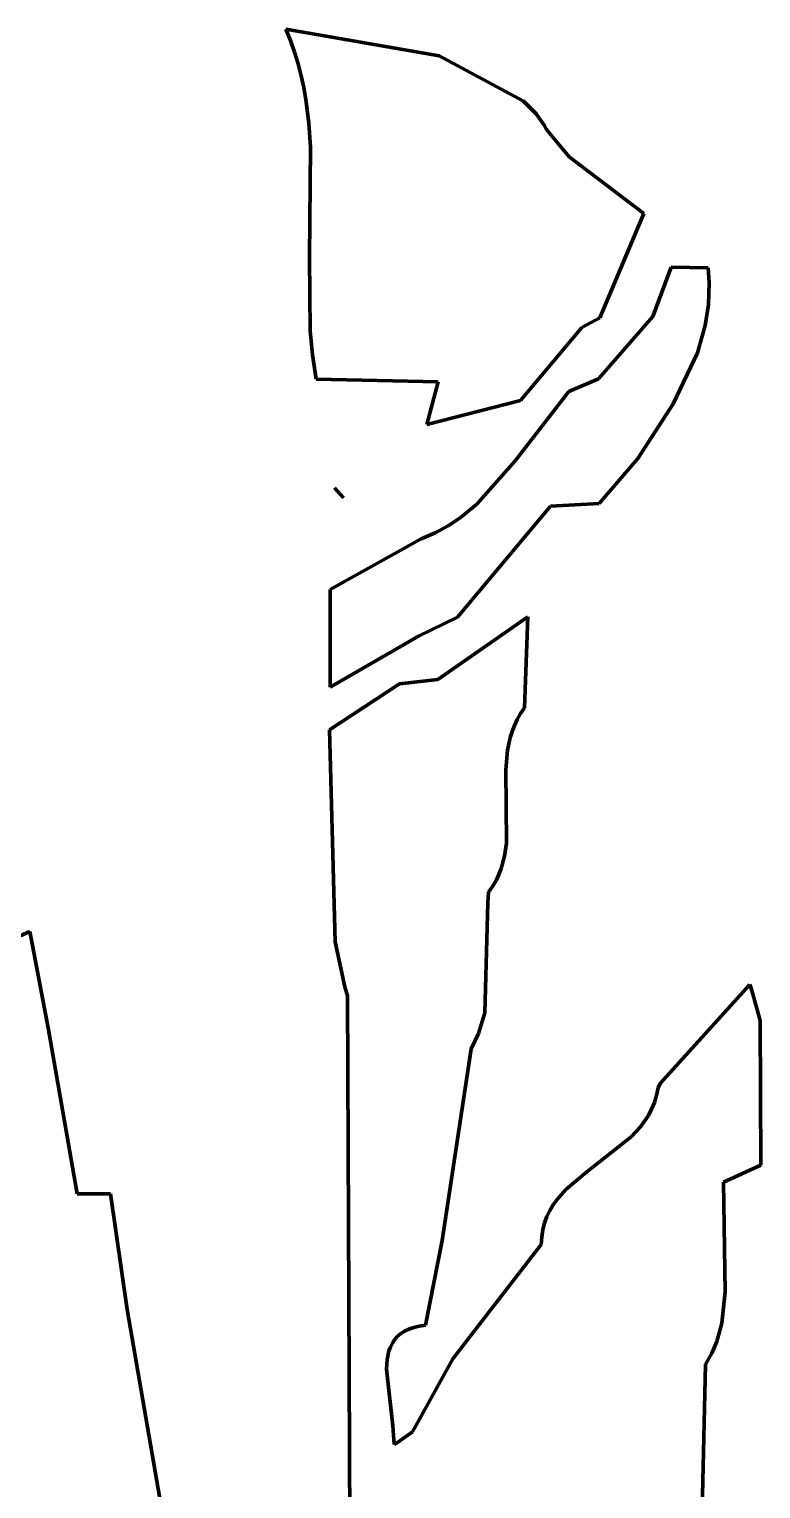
# Model space of a CAD drawing. Header units: millimetres. Extents: x 0 to 7.9, y 0 to 11.
# Drawn here: x 3.497 to 4.012, y 3.931 to 4.96 of the extents above; entities that cross this region are included whole.
import ezdxf

# ---------------------------------------------------------------- set-up
doc = ezdxf.new("R2010")
doc.units = ezdxf.units.MM
doc.layers.add('color#010101ff', color=7, linetype='CONTINUOUS', lineweight=100)
doc.layers.add('color#ffffffff', color=7, linetype='CONTINUOUS', lineweight=100)

msp = doc.modelspace()

# ---------------------------------------------------------------- linework, layer by layer
at = {"layer": 'color#010101ff'}
for p, q in [((3.6776, 4.9599), (3.6809, 4.9518)), ((3.7858, 4.941), (3.6776, 4.9599)), ((3.6809, 4.9518), (3.6838, 4.9436)), ((3.6838, 4.9436), (3.6864, 4.9354)), ((3.8452, 4.9091), (3.7858, 4.941)), ((3.6864, 4.9354), (3.6885, 4.9271)), ((3.6885, 4.9271), (3.6903, 4.9188)), ((3.6903, 4.9188), (3.6918, 4.9104)), ((3.6918, 4.9104), (3.6939, 4.8936)), ((3.8542, 4.9002), (3.8452, 4.9091)), ((3.8598, 4.8921), (3.8542, 4.9002)), ((3.6939, 4.8936), (3.6951, 4.8766)), ((3.8614, 4.8891), (3.8598, 4.8921)), ((3.8774, 4.87), (3.8614, 4.8891)), ((3.6951, 4.8766), (3.6942, 4.799)), ((3.93, 4.83), (3.8774, 4.87)), ((3.8989, 4.7564), (3.93, 4.83)), ((3.6942, 4.799), (3.6948, 4.7473)), ((3.9492, 4.7922), (3.9364, 4.7573)), ((3.9754, 4.7917), (3.9492, 4.7922)), ((3.9761, 4.7811), (3.9754, 4.7917)), ((3.9756, 4.7657), (3.9761, 4.7811)), ((3.9733, 4.7509), (3.9756, 4.7657)), ((3.8862, 4.7496), (3.8989, 4.7564)), ((3.9364, 4.7573), (3.8981, 4.7134)), ((3.6948, 4.7473), (3.6964, 4.7302)), ((3.843, 4.6982), (3.8862, 4.7496)), ((3.9678, 4.7318), (3.9733, 4.7509)), ((3.6964, 4.7302), (3.699, 4.7132)), ((3.9507, 4.6957), (3.9678, 4.7318)), ((3.699, 4.7132), (3.785, 4.7112)), ((3.8981, 4.7134), (3.8772, 4.7044)), ((3.785, 4.7112), (3.777, 4.6812)), ((3.8772, 4.7044), (3.8394, 4.6555)), ((3.777, 4.6812), (3.843, 4.6982)), ((3.9257, 4.6573), (3.9507, 4.6957)), ((3.8394, 4.6555), (3.8123, 4.625)), ((3.8986, 4.6256), (3.9257, 4.6573)), ((3.7119, 4.6366), (3.7157, 4.6324)), ((3.7183, 4.6295), (3.7119, 4.6366)), ((3.7157, 4.6324), (3.7183, 4.6295)), ((3.7986, 4.5454), (3.8642, 4.6236)), ((3.8123, 4.625), (3.8005, 4.6153)), ((3.8642, 4.6236), (3.8986, 4.6256)), ((3.792, 4.6097), (3.7828, 4.6048)), ((3.8005, 4.6153), (3.792, 4.6097)), ((3.773, 4.6007), (3.7089, 4.5649)), ((3.7828, 4.6048), (3.773, 4.6007)), ((3.7089, 4.5649), (3.7088, 4.4961)), ((3.7712, 4.532), (3.7986, 4.5454)), ((3.8481, 4.5457), (3.7848, 4.5015)), ((3.8459, 4.4814), (3.8481, 4.5457)), ((3.7088, 4.4961), (3.7712, 4.532)), ((3.7577, 4.4983), (3.7083, 4.4659)), ((3.7848, 4.5015), (3.7577, 4.4983)), ((3.8408, 4.4733), (3.8431, 4.4774)), ((3.8431, 4.4774), (3.8459, 4.4814)), ((3.7083, 4.4659), (3.7125, 4.3166)), ((3.8371, 4.4649), (3.8388, 4.4691)), ((3.8388, 4.4691), (3.8408, 4.4733)), ((3.8339, 4.4516), (3.8358, 4.4605)), ((3.8358, 4.4605), (3.8371, 4.4649)), ((3.8328, 4.4378), (3.8339, 4.4516)), ((3.8332, 4.3861), (3.8328, 4.4378)), ((3.8318, 4.377), (3.8332, 4.3861)), ((3.8294, 4.3682), (3.8318, 4.377)), ((3.8258, 4.3597), (3.8278, 4.3639)), ((3.8278, 4.3639), (3.8294, 4.3682)), ((3.8206, 4.3516), (3.8234, 4.3556)), ((3.8234, 4.3556), (3.8258, 4.3597)), ((3.8178, 4.2665), (3.8199, 4.344)), ((3.8199, 4.344), (3.8206, 4.3516)), ((3.4971, 4.3237), (3.4379, 4.2973)), ((3.51, 4.256), (3.4971, 4.3237)), ((3.7125, 4.3166), (3.7193, 4.2848)), ((3.7193, 4.2848), (3.7211, 4.2785)), ((4.0046, 4.2864), (3.9416, 4.2166)), ((4.0062, 4.2822), (4.0046, 4.2864)), ((4.0119, 4.261), (4.0062, 4.2822)), ((3.7211, 4.2785), (3.7232, 3.8195)), ((3.8135, 4.2518), (3.8178, 4.2665)), ((4.0124, 4.1591), (4.0119, 4.261)), ((3.5306, 4.1389), (3.51, 4.256)), ((3.8083, 4.2412), (3.8135, 4.2518)), ((3.7878, 4.1059), (3.8083, 4.2412)), ((3.9401, 4.2135), (3.939, 4.2082)), ((3.9416, 4.2166), (3.9401, 4.2135)), ((3.9355, 4.1986), (3.9332, 4.1942)), ((3.9374, 4.2033), (3.9355, 4.1986)), ((3.939, 4.2082), (3.9374, 4.2033)), ((3.9305, 4.1901), (3.9276, 4.1862)), ((3.9332, 4.1942), (3.9305, 4.1901)), ((3.9211, 4.179), (3.8899, 4.1544)), ((3.9276, 4.1862), (3.9211, 4.179)), ((3.9861, 4.1471), (4.0124, 4.1591)), ((3.8899, 4.1544), (3.8751, 4.1419)), ((3.9874, 4.0698), (3.9861, 4.1471)), ((3.5541, 4.1389), (3.5306, 4.1389)), ((3.5657, 4.0574), (3.5541, 4.1389)), ((3.8751, 4.1419), (3.8689, 4.1349)), ((3.8637, 4.1272), (3.8617, 4.1229)), ((3.8661, 4.1312), (3.8637, 4.1272)), ((3.8689, 4.1349), (3.8661, 4.1312)), ((3.86, 4.1184), (3.8588, 4.1136)), ((3.8617, 4.1229), (3.86, 4.1184)), ((3.7761, 4.0463), (3.7878, 4.1059)), ((3.858, 4.1085), (3.8577, 4.1031)), ((3.8588, 4.1136), (3.858, 4.1085)), ((3.8577, 4.1031), (3.7953, 4.0225)), ((3.985, 4.0476), (3.9874, 4.0698)), ((3.5998, 3.8616), (3.5657, 4.0574)), ((3.7643, 4.0435), (3.7678, 4.0447)), ((3.7678, 4.0447), (3.7717, 4.0457)), ((3.7717, 4.0457), (3.7761, 4.0463)), ((3.9814, 4.0348), (3.985, 4.0476)), ((3.7513, 4.0309), (3.7527, 4.0336)), ((3.7527, 4.0336), (3.7543, 4.036)), ((3.7543, 4.036), (3.7562, 4.0382)), ((3.7562, 4.0382), (3.7585, 4.0403)), ((3.7585, 4.0403), (3.7612, 4.042)), ((3.7612, 4.042), (3.7643, 4.0435)), ((3.9779, 4.0265), (3.9814, 4.0348)), ((3.749, 4.022), (3.7503, 4.0281)), ((3.7503, 4.0281), (3.7513, 4.0309)), ((3.9734, 4.0185), (3.9779, 4.0265)), ((3.7485, 4.0153), (3.749, 4.022)), ((3.7531, 3.9754), (3.7485, 4.0153)), ((3.7953, 4.0225), (3.7668, 3.9711)), ((3.9711, 3.916), (3.9734, 4.0185)), ((3.754, 3.9622), (3.7531, 3.9754)), ((3.7564, 3.9635), (3.754, 3.9622)), ((3.7668, 3.9711), (3.7564, 3.9635))]:
    msp.add_line(p, q, dxfattribs=at)
at = {"layer": 'color#ffffffff'}
for p, q in [((3.6776, 4.9599), (3.7858, 4.941)), ((3.6809, 4.9518), (3.6776, 4.9599)), ((3.6838, 4.9436), (3.6809, 4.9518)), ((3.6864, 4.9354), (3.6838, 4.9436)), ((3.7858, 4.941), (3.8452, 4.9091)), ((3.6885, 4.9271), (3.6864, 4.9354)), ((3.6903, 4.9188), (3.6885, 4.9271)), ((3.6918, 4.9104), (3.6903, 4.9188)), ((3.6939, 4.8936), (3.6918, 4.9104)), ((3.8452, 4.9091), (3.8542, 4.9002)), ((3.8542, 4.9002), (3.8598, 4.8921)), ((3.6951, 4.8766), (3.6939, 4.8936)), ((3.8598, 4.8921), (3.8614, 4.8891)), ((3.8614, 4.8891), (3.8774, 4.87)), ((3.6942, 4.799), (3.6951, 4.8766)), ((3.8774, 4.87), (3.93, 4.83)), ((3.93, 4.83), (3.8989, 4.7564)), ((3.6948, 4.7473), (3.6942, 4.799)), ((3.9364, 4.7573), (3.9492, 4.7922)), ((3.9492, 4.7922), (3.9754, 4.7917)), ((3.9754, 4.7917), (3.9761, 4.7811)), ((3.9761, 4.7811), (3.9756, 4.7657)), ((3.9756, 4.7657), (3.9733, 4.7509)), ((3.8989, 4.7564), (3.8862, 4.7496)), ((3.8981, 4.7134), (3.9364, 4.7573)), ((3.6964, 4.7302), (3.6948, 4.7473)), ((3.8862, 4.7496), (3.843, 4.6982)), ((3.9733, 4.7509), (3.9678, 4.7318)), ((3.699, 4.7132), (3.6964, 4.7302)), ((3.9678, 4.7318), (3.9507, 4.6957)), ((3.785, 4.7112), (3.699, 4.7132)), ((3.8772, 4.7044), (3.8981, 4.7134)), ((3.777, 4.6812), (3.785, 4.7112)), ((3.8394, 4.6555), (3.8772, 4.7044)), ((3.843, 4.6982), (3.777, 4.6812)), ((3.9507, 4.6957), (3.9257, 4.6573)), ((3.8123, 4.625), (3.8394, 4.6555)), ((3.9257, 4.6573), (3.8986, 4.6256)), ((3.7119, 4.6366), (3.7183, 4.6295)), ((3.7157, 4.6324), (3.7119, 4.6366)), ((3.7183, 4.6295), (3.7157, 4.6324)), ((3.8642, 4.6236), (3.7986, 4.5454)), ((3.8005, 4.6153), (3.8123, 4.625)), ((3.8986, 4.6256), (3.8642, 4.6236)), ((3.7828, 4.6048), (3.792, 4.6097)), ((3.792, 4.6097), (3.8005, 4.6153)), ((3.7089, 4.5649), (3.773, 4.6007)), ((3.773, 4.6007), (3.7828, 4.6048)), ((3.7088, 4.4961), (3.7089, 4.5649)), ((3.7986, 4.5454), (3.7712, 4.532)), ((3.7848, 4.5015), (3.8481, 4.5457)), ((3.8481, 4.5457), (3.8459, 4.4814)), ((3.7712, 4.532), (3.7088, 4.4961)), ((3.7083, 4.4659), (3.7577, 4.4983)), ((3.7577, 4.4983), (3.7848, 4.5015)), ((3.8431, 4.4774), (3.8408, 4.4733)), ((3.8459, 4.4814), (3.8431, 4.4774)), ((3.7125, 4.3166), (3.7083, 4.4659)), ((3.8388, 4.4691), (3.8371, 4.4649)), ((3.8408, 4.4733), (3.8388, 4.4691)), ((3.8358, 4.4605), (3.8339, 4.4516)), ((3.8371, 4.4649), (3.8358, 4.4605)), ((3.8339, 4.4516), (3.8328, 4.4378)), ((3.8328, 4.4378), (3.8332, 4.3861)), ((3.8332, 4.3861), (3.8318, 4.377)), ((3.8318, 4.377), (3.8294, 4.3682)), ((3.8278, 4.3639), (3.8258, 4.3597)), ((3.8294, 4.3682), (3.8278, 4.3639)), ((3.8234, 4.3556), (3.8206, 4.3516)), ((3.8258, 4.3597), (3.8234, 4.3556)), ((3.8199, 4.344), (3.8178, 4.2665)), ((3.8206, 4.3516), (3.8199, 4.344)), ((3.4379, 4.2973), (3.4971, 4.3237)), ((3.4971, 4.3237), (3.51, 4.256)), ((3.7193, 4.2848), (3.7125, 4.3166)), ((3.7211, 4.2785), (3.7193, 4.2848)), ((3.9416, 4.2166), (4.0046, 4.2864)), ((4.0046, 4.2864), (4.0062, 4.2822)), ((4.0062, 4.2822), (4.0119, 4.261)), ((3.7232, 3.8195), (3.7211, 4.2785)), ((3.8178, 4.2665), (3.8135, 4.2518)), ((4.0119, 4.261), (4.0124, 4.1591)), ((3.51, 4.256), (3.5306, 4.1389)), ((3.8135, 4.2518), (3.8083, 4.2412)), ((3.8083, 4.2412), (3.7878, 4.1059)), ((3.939, 4.2082), (3.9401, 4.2135)), ((3.9401, 4.2135), (3.9416, 4.2166)), ((3.9332, 4.1942), (3.9355, 4.1986)), ((3.9355, 4.1986), (3.9374, 4.2033)), ((3.9374, 4.2033), (3.939, 4.2082)), ((3.9276, 4.1862), (3.9305, 4.1901)), ((3.9305, 4.1901), (3.9332, 4.1942)), ((3.8899, 4.1544), (3.9211, 4.179)), ((3.9211, 4.179), (3.9276, 4.1862)), ((4.0124, 4.1591), (3.9861, 4.1471)), ((3.8751, 4.1419), (3.8899, 4.1544)), ((3.9861, 4.1471), (3.9874, 4.0698)), ((3.5306, 4.1389), (3.5541, 4.1389)), ((3.5541, 4.1389), (3.5657, 4.0574)), ((3.8689, 4.1349), (3.8751, 4.1419)), ((3.8617, 4.1229), (3.8637, 4.1272)), ((3.8637, 4.1272), (3.8661, 4.1312)), ((3.8661, 4.1312), (3.8689, 4.1349)), ((3.8588, 4.1136), (3.86, 4.1184)), ((3.86, 4.1184), (3.8617, 4.1229)), ((3.7878, 4.1059), (3.7761, 4.0463)), ((3.8577, 4.1031), (3.858, 4.1085)), ((3.858, 4.1085), (3.8588, 4.1136)), ((3.7953, 4.0225), (3.8577, 4.1031)), ((3.9874, 4.0698), (3.985, 4.0476)), ((3.5657, 4.0574), (3.5998, 3.8616)), ((3.7678, 4.0447), (3.7643, 4.0435)), ((3.7717, 4.0457), (3.7678, 4.0447)), ((3.7761, 4.0463), (3.7717, 4.0457)), ((3.985, 4.0476), (3.9814, 4.0348)), ((3.7527, 4.0336), (3.7513, 4.0309)), ((3.7543, 4.036), (3.7527, 4.0336)), ((3.7562, 4.0382), (3.7543, 4.036)), ((3.7585, 4.0403), (3.7562, 4.0382)), ((3.7612, 4.042), (3.7585, 4.0403)), ((3.7643, 4.0435), (3.7612, 4.042)), ((3.9814, 4.0348), (3.9779, 4.0265)), ((3.7503, 4.0281), (3.749, 4.022)), ((3.7513, 4.0309), (3.7503, 4.0281)), ((3.9779, 4.0265), (3.9734, 4.0185)), ((3.749, 4.022), (3.7485, 4.0153)), ((3.7485, 4.0153), (3.7531, 3.9754)), ((3.7668, 3.9711), (3.7953, 4.0225)), ((3.9734, 4.0185), (3.9711, 3.916)), ((3.7531, 3.9754), (3.754, 3.9622)), ((3.754, 3.9622), (3.7564, 3.9635)), ((3.7564, 3.9635), (3.7668, 3.9711))]:
    msp.add_line(p, q, dxfattribs=at)

doc.saveas('drawing.dxf')
